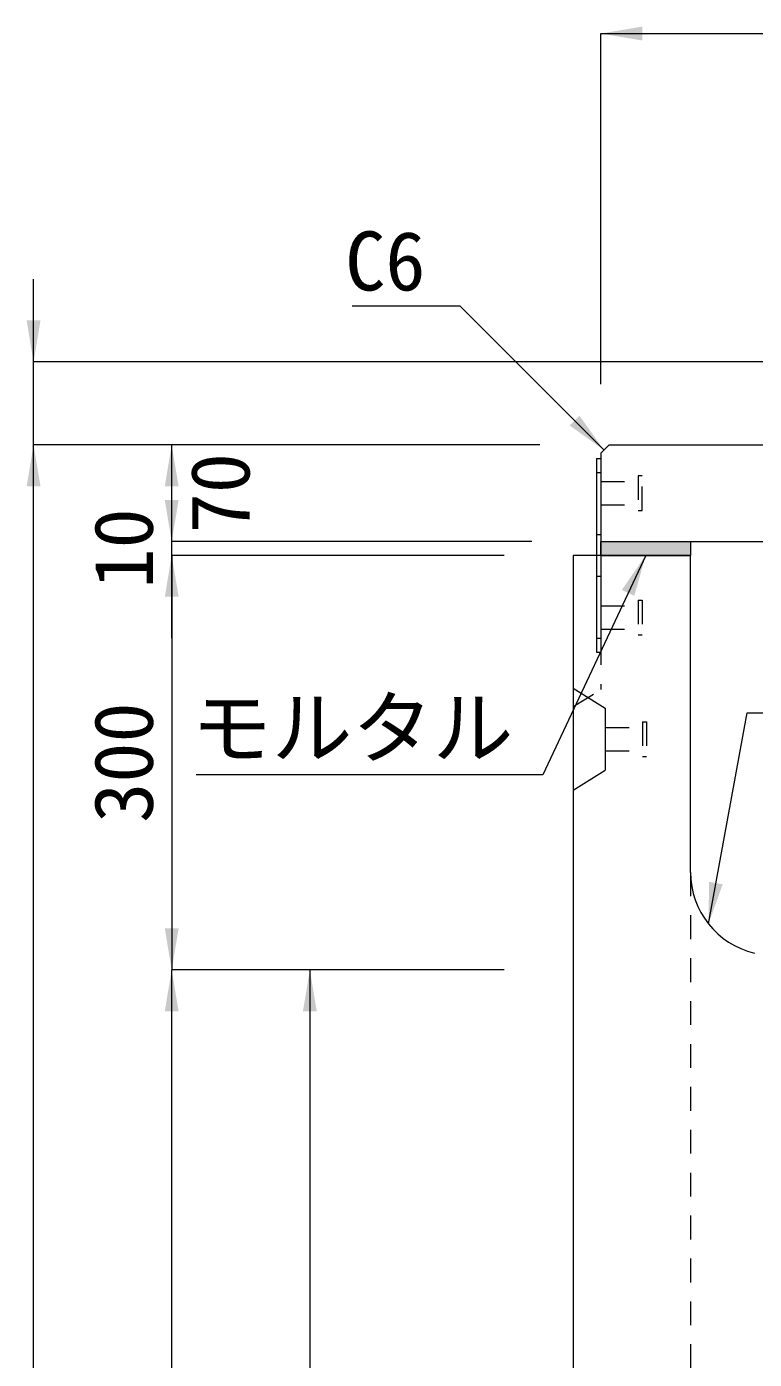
# Model space of a CAD drawing. Units: millimetres at full size. Extents: x -1934 to 78146, y -143454 to -112471.
# Drawn here: x 18268 to 18794, y -133120 to -132155 of the extents above; entities that cross this region are included whole.
import ezdxf
from ezdxf.enums import TextEntityAlignment as Align

# ---------------------------------------------------------------- set-up
doc = ezdxf.new("R2010")
doc.units = ezdxf.units.MM
doc.header["$LTSCALE"] = 23
doc.linetypes.add('USER2', pattern=[1.35, 0.75, -0.6])
doc.linetypes.add('USER3', pattern=[1.35, 0.75, -0.6])
for name, color, linetype, lineweight in [('インサート', 92, 'USER2', 9), ('ジョイント', 7, 'Continuous', 5), ('モルタル', 7, 'Continuous', 13), ('寸法線', 7, 'Continuous', 13), ('引出線', 4, 'Continuous', 13), ('本体', 2, 'Continuous', 13), ('ｲﾝｻｰﾄ', 3, 'USER3', 5)]:
    doc.layers.add(name, color=color, linetype=linetype, lineweight=lineweight)
doc.layers.add('ハッチング_モルタル', color=30, linetype='Continuous')
doc.styles.add('ＭＳ ゴシック', font='')
doc.styles.get('ＭＳ ゴシック').set_extended_font_data('MS Gothic')

# ---------------------------------------------------------------- blocks, each defined once
blk = doc.blocks.new('filled_arrow')
at = {"color": 0, "linetype": 'Continuous', "lineweight": -2}
blk.add_solid([(7.5, 1.25), (0, 0), (7.5, -1.25)], dxfattribs=at)

msp = doc.modelspace()

# ---------------------------------------------------------------- hatches: boundary and pattern name
at = {"layer": 'ハッチング_モルタル'}
msp.add_hatch(color=256, dxfattribs=at).paths.add_polyline_path([(18683.15, -132528.06), (18683.15, -132538.06), (18748.15, -132538.06), (18748.15, -132528.06)])

# ---------------------------------------------------------------- linework, layer by layer
at = {"layer": 'インサート'}
for p, q in [((18683.15, -132484.56), (18710.15, -132484.56)), ((18683.15, -132484.56), (18683.15, -132501.56)), ((18713.15, -132480.56), (18710.15, -132480.56)), ((18710.15, -132480.56), (18710.15, -132505.56)), ((18713.15, -132505.56), (18713.15, -132480.56)), ((18683.15, -132501.56), (18710.15, -132501.56)), ((18710.15, -132505.56), (18713.15, -132505.56))]:
    msp.add_line(p, q, dxfattribs=at)
at = {"layer": 'ジョイント'}
for p, q in [((18679.95, -132468.06), (18683.15, -132468.06)), ((18679.95, -132468.06), (18679.95, -132608.06)), ((18683.15, -132468.06), (18683.15, -132608.06)), ((18679.95, -132608.06), (18683.15, -132608.06))]:
    msp.add_line(p, q, dxfattribs=at)
at = {"layer": 'ジョイント', "linetype": 'USER2'}
for p, q in [((18679.95, -132478.06), (18683.15, -132478.06)), ((18679.95, -132523.06), (18683.15, -132523.06)), ((18679.95, -132553.06), (18683.15, -132553.06)), ((18679.95, -132598.06), (18683.15, -132598.06))]:
    msp.add_line(p, q, dxfattribs=at)
at = {"layer": 'モルタル'}
msp.add_lwpolyline([(18683.15, -132528.06), (18748.15, -132528.06), (18748.15, -132538.06), (18683.15, -132538.06)], close=True, dxfattribs=at)
at = {"layer": '寸法線'}
for p, q in [((18683.15, -132160.39), (18900.65, -132160.39)), ((18683.15, -132414.06), (18683.15, -132160.39)), ((18272.59, -132518.06), (18272.59, -132338.06)), ((18850.65, -132398.06), (18272.59, -132398.06)), ((18639.15, -132458.06), (18272.59, -132458.06)), ((18272.59, -133588.06), (18272.59, -132458.06)), ((18639.15, -132458.06), (18272.59, -132458.06)), ((18372.58, -132528.06), (18372.58, -132458.06)), ((18639.15, -132458.06), (18372.58, -132458.06)), ((18372.58, -132598.06), (18372.58, -132468.06)), ((18633.15, -132528.06), (18372.58, -132528.06)), ((18633.15, -132528.06), (18372.58, -132528.06)), ((18613.15, -132538.06), (18372.58, -132538.06)), ((18372.59, -132538.06), (18372.59, -132838.06)), ((18613.15, -132538.06), (18372.59, -132538.06)), ((18372.59, -133588.06), (18372.59, -132838.06)), ((18613.15, -132838.06), (18372.59, -132838.06)), ((18613.15, -132838.06), (18372.59, -132838.06)), ((18472.59, -132838.06), (18472.59, -133488.06)), ((18613.15, -132838.06), (18472.59, -132838.06))]:
    msp.add_line(p, q, dxfattribs=at)
at = {"layer": '引出線'}
for points in [[(18685.43, -132461.78), (18581.26, -132357.61), (18503.27, -132357.61)], [(18715.65, -132538.06), (18641.26, -132697.01), (18390.35, -132697.01)], [(18761.08, -132804.75), (18789.07, -132651.96), (18896.76, -132651.96)]]:
    msp.add_lwpolyline(points, dxfattribs=at)
at = {"layer": '本体'}
for p, q in [((18683.15, -132464.06), (18689.15, -132458.06)), ((18683.15, -132464.06), (18683.15, -132528.06)), ((18689.15, -132458.06), (18830.69, -132458.06)), ((18683.15, -132528.06), (19113.15, -132528.06)), ((18683.15, -132538.06), (18748.15, -132538.06))]:
    msp.add_line(p, q, dxfattribs=at)
at = {"layer": '本体', "lineweight": 20}
for p, q in [((18663.15, -132538.06), (18663.15, -133588.06)), ((18748.15, -132538.06), (18663.15, -132538.06)), ((18748.15, -132767.54), (18748.15, -132538.06))]:
    msp.add_line(p, q, dxfattribs=at)
at = {"layer": '本体', "linetype": 'USER3', "lineweight": 5}
for p in [(18683.15, -132538.06), (18663.15, -132647.57)]:
    msp.add_line(p, (18683.15, -132635.07), dxfattribs=at)
at = {"layer": '本体', "lineweight": 5}
for p, q in [((18663.15, -132634.07), (18686.35, -132648.57)), ((18686.35, -132648.57), (18686.35, -132693.57)), ((18663.15, -132708.07), (18686.35, -132693.57))]:
    msp.add_line(p, q, dxfattribs=at)
at = {"layer": '本体', "linetype": 'USER3', "lineweight": 9}
msp.add_line((18748.15, -132767.54), (18748.15, -133488.06), dxfattribs=at)
at = {"layer": '本体', "lineweight": 20}
msp.add_arc((18808.15, -132767.54), 60, 180, 256.65776, dxfattribs=at)
at = {"layer": 'ｲﾝｻｰﾄ'}
for p, q in [((18710.15, -132570.56), (18710.15, -132595.56)), ((18710.15, -132570.56), (18713.15, -132570.56)), ((18713.15, -132570.56), (18713.15, -132595.56)), ((18683.15, -132574.56), (18710.15, -132574.56)), ((18683.15, -132591.56), (18710.15, -132591.56)), ((18710.15, -132595.56), (18713.15, -132595.56)), ((18713.35, -132658.57), (18713.35, -132683.57)), ((18713.35, -132658.57), (18716.35, -132658.57)), ((18716.35, -132658.57), (18716.35, -132683.57)), ((18686.35, -132662.57), (18713.35, -132662.57)), ((18686.35, -132662.57), (18686.35, -132679.57)), ((18686.35, -132679.57), (18713.35, -132679.57)), ((18713.35, -132683.57), (18716.35, -132683.57))]:
    msp.add_line(p, q, dxfattribs=at)

# ---------------------------------------------------------------- block references
at = {"layer": '寸法線', "xscale": 4, "yscale": 4}
msp.add_blockref('filled_arrow', (18683.15, -132160.39), dxfattribs=at)
for p, rotation in [((18272.59, -132398.06), 90), ((18272.59, -132458.06), 270), ((18272.59, -132458.06), 270), ((18372.58, -132458.06), 270), ((18372.58, -132528.06), 90), ((18372.58, -132528.06), 90), ((18372.58, -132538.06), 270), ((18372.59, -132538.06), 270), ((18372.59, -132838.06), 90), ((18372.59, -132838.06), 270), ((18472.59, -132838.06), 270)]:
    msp.add_blockref('filled_arrow', p, dxfattribs=dict(at, rotation=rotation))
at = {"layer": '引出線', "xscale": 4, "yscale": 4}
for p, rotation in [((18685.43, -132461.78), 135), ((18715.65, -132538.06), 244.9), ((18761.08, -132804.75), 79.6)]:
    msp.add_blockref('filled_arrow', p, dxfattribs=dict(at, rotation=rotation))

# ---------------------------------------------------------------- texts
at = {"layer": '寸法線', "style": 'ＭＳ ゴシック'}
for s, p in [('70', (18407.58, -132493.06)), ('10', (18337.58, -132533.06)), ('300', (18337.59, -132688.06))]:
    msp.add_text(s, height=42.72, rotation=90, dxfattribs=at).set_placement(p, align=Align.MIDDLE_CENTER)
at = {"layer": '引出線', "style": 'ＭＳ ゴシック'}
msp.add_text('C6', height=42.72, dxfattribs=at).set_placement((18556.26, -132303.61), align=Align.TOP_RIGHT)
msp.add_text('モルタル', height=42.72, dxfattribs=at).set_placement((18503.3, -132641.41), align=Align.TOP_CENTER)

doc.saveas('drawing.dxf')
